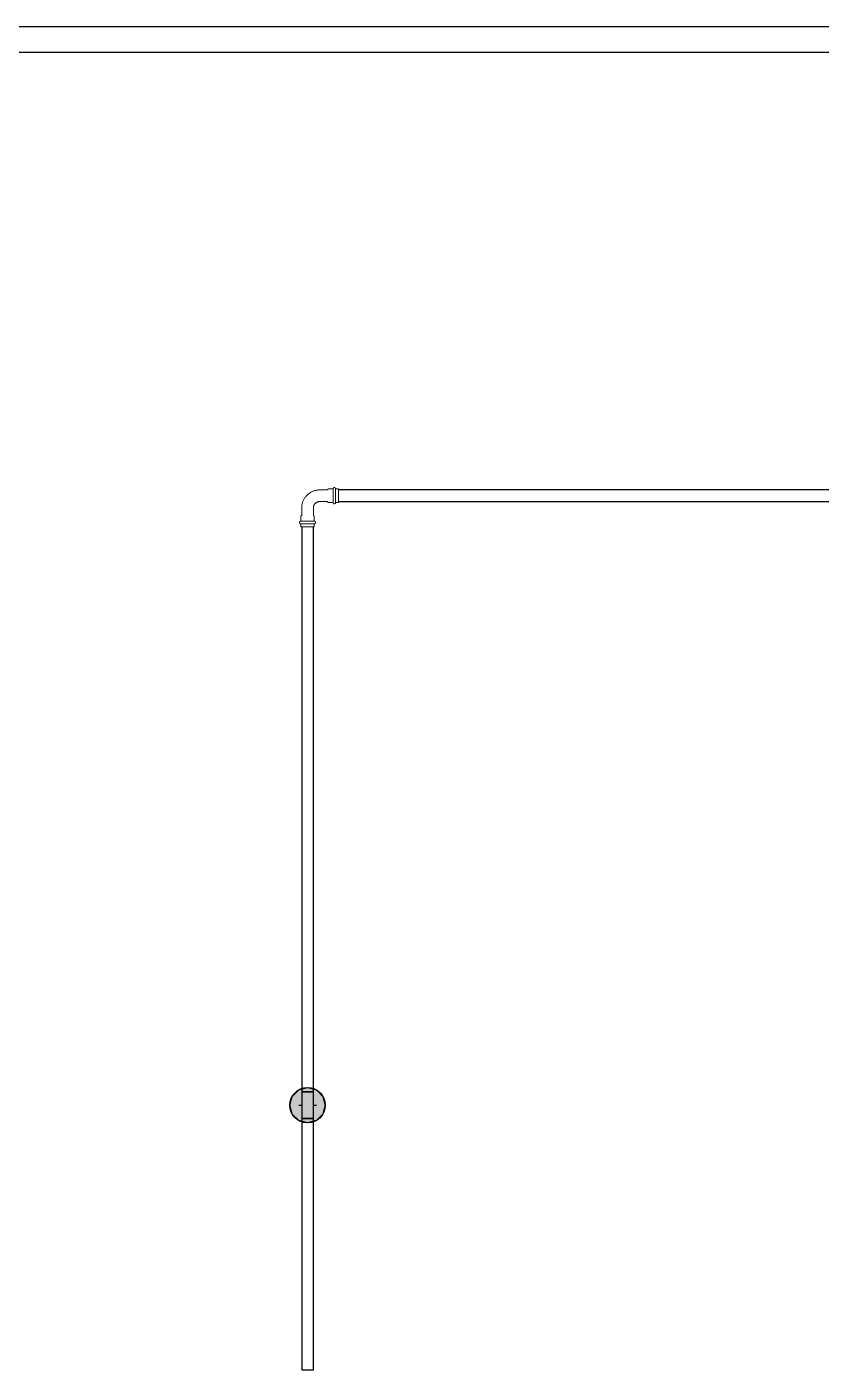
# Model space of a CAD drawing. Header units: inches. Extents: x -3327 to -1, y 8 to 1328.
# Drawn here: x -2099.4 to -2009.5, y 121.4 to 273.4 of the extents above; entities that cross this region are included whole.
import ezdxf

# ---------------------------------------------------------------- set-up
doc = ezdxf.new("R2010")
doc.units = ezdxf.units.IN
doc.header["$MEASUREMENT"] = 0
doc.layers.add('P-PIPE', color=3, linetype='Continuous', lineweight=9)
doc.layers.add('X - REF - FP', color=7, linetype='Continuous', true_color=0xb90000)

# ---------------------------------------------------------------- blocks, each defined once
blk = doc.blocks.new('Victaulic-VicPress316-Elbow 90-45deg Style P568_P571 - Standard-V1-SECOND LEVEL')
at = {"layer": 'P-PIPE'}
for p, q in [((-0.77, 3.52), (-0.77, 3.18)), ((0.77, 3.52), (-0.77, 3.52)), ((-0.77, 3.18), (0.77, 3.18)), ((0.77, 3.18), (0.77, 3.52)), ((-0.77, 2.89), (-0.77, 2.44)), ((-0.77, 2.89), (0.77, 2.89)), ((-0.66, 2.28), (-0.66, 1.39)), ((0.66, 1.39), (0.66, 2.28)), ((0.77, 2.44), (0.77, 2.89)), ((-3.18, 0.77), (-3.52, 0.77)), ((-3.52, 0.77), (-3.52, -0.77)), ((-3.18, -0.77), (-3.18, 0.77)), ((-2.44, 0.77), (-2.89, 0.77)), ((-2.89, -0.77), (-2.89, 0.77)), ((-1.39, 0.66), (-2.28, 0.66)), ((-3.52, -0.77), (-3.18, -0.77)), ((-2.89, -0.77), (-2.44, -0.77)), ((-2.28, -0.66), (-1.39, -0.66))]:
    blk.add_line(p, q, dxfattribs=at)
at = {"layer": 'P-PIPE', "flags": 128}
for points in [[(-0.77, 2.89), (-0.77, 2.89), (-0.78, 2.89), (-0.78, 2.89), (-0.79, 2.89), (-0.8, 2.89), (-0.8, 2.89), (-0.81, 2.9), (-0.81, 2.9), (-0.82, 2.9), (-0.82, 2.9), (-0.83, 2.9), (-0.83, 2.91), (-0.84, 2.91), (-0.84, 2.91), (-0.85, 2.92), (-0.85, 2.92), (-0.86, 2.92), (-0.86, 2.93), (-0.87, 2.93), (-0.87, 2.93), (-0.87, 2.94), (-0.88, 2.94), (-0.88, 2.95), (-0.89, 2.95), (-0.89, 2.96), (-0.89, 2.96), (-0.89, 2.97), (-0.9, 2.97), (-0.9, 2.98), (-0.9, 2.98), (-0.9, 2.99), (-0.91, 2.99), (-0.91, 3), (-0.91, 3.01), (-0.91, 3.01), (-0.91, 3.02), (-0.91, 3.02), (-0.91, 3.03), (-0.91, 3.03), (-0.91, 3.04), (-0.91, 3.05), (-0.91, 3.05), (-0.91, 3.06), (-0.91, 3.06), (-0.91, 3.07), (-0.91, 3.07), (-0.91, 3.08), (-0.9, 3.09), (-0.9, 3.09), (-0.9, 3.1), (-0.9, 3.1), (-0.89, 3.11), (-0.89, 3.11), (-0.89, 3.12), (-0.88, 3.12), (-0.88, 3.13), (-0.88, 3.13), (-0.87, 3.14), (-0.87, 3.14), (-0.86, 3.14), (-0.86, 3.15), (-0.86, 3.15), (-0.85, 3.15), (-0.85, 3.16), (-0.84, 3.16), (-0.84, 3.16), (-0.83, 3.17), (-0.83, 3.17), (-0.82, 3.17), (-0.82, 3.17), (-0.81, 3.17), (-0.8, 3.18), (-0.8, 3.18), (-0.79, 3.18), (-0.79, 3.18), (-0.78, 3.18), (-0.78, 3.18), (-0.77, 3.18), (-0.77, 3.18)], [(0.77, 3.18), (0.77, 3.18), (0.76, 3.18), (0.76, 3.18), (0.76, 3.18), (0.75, 3.18), (0.74, 3.18), (0.74, 3.18), (0.73, 3.18), (0.72, 3.18), (0.71, 3.18), (0.69, 3.18), (0.68, 3.18), (0.67, 3.18), (0.65, 3.18), (0.63, 3.18), (0.61, 3.18), (0.6, 3.18), (0.58, 3.18), (0.56, 3.18), (0.53, 3.18), (0.51, 3.18), (0.49, 3.18), (0.46, 3.18), (0.44, 3.18), (0.41, 3.18), (0.39, 3.18), (0.36, 3.18), (0.33, 3.18), (0.31, 3.18), (0.28, 3.18), (0.25, 3.18), (0.22, 3.18), (0.19, 3.18), (0.16, 3.18), (0.13, 3.18), (0.1, 3.18), (0.07, 3.18), (0.04, 3.18), (0.01, 3.18), (-0.02, 3.18), (-0.05, 3.18), (-0.08, 3.18), (-0.11, 3.18), (-0.14, 3.18), (-0.17, 3.18), (-0.2, 3.18), (-0.23, 3.18), (-0.26, 3.18), (-0.29, 3.18), (-0.32, 3.18), (-0.35, 3.18), (-0.37, 3.18), (-0.4, 3.18), (-0.43, 3.18), (-0.45, 3.18), (-0.48, 3.18), (-0.5, 3.18), (-0.52, 3.18), (-0.54, 3.18), (-0.57, 3.18), (-0.59, 3.18), (-0.6, 3.18), (-0.62, 3.18), (-0.64, 3.18), (-0.66, 3.18), (-0.67, 3.18), (-0.69, 3.18), (-0.7, 3.18), (-0.71, 3.18), (-0.72, 3.18), (-0.73, 3.18), (-0.74, 3.18), (-0.75, 3.18), (-0.75, 3.18), (-0.76, 3.18), (-0.76, 3.18), (-0.77, 3.18), (-0.77, 3.18), (-0.77, 3.18)], [(-0.77, 3.18), (-0.77, 3.18), (-0.76, 3.18), (-0.76, 3.18), (-0.76, 3.18), (-0.75, 3.18), (-0.74, 3.18), (-0.74, 3.18), (-0.73, 3.18)], [(0.72, 3.18), (0.73, 3.18), (0.74, 3.18), (0.75, 3.18), (0.75, 3.18), (0.76, 3.18), (0.76, 3.18), (0.77, 3.18), (0.77, 3.18), (0.77, 3.18)], [(0.77, 3.18), (0.77, 3.18), (0.78, 3.18), (0.78, 3.18), (0.79, 3.18), (0.8, 3.18), (0.8, 3.18), (0.81, 3.18), (0.81, 3.17), (0.82, 3.17), (0.82, 3.17), (0.83, 3.17), (0.83, 3.17), (0.84, 3.16), (0.84, 3.16), (0.85, 3.16), (0.85, 3.15), (0.86, 3.15), (0.86, 3.15), (0.87, 3.14), (0.87, 3.14), (0.87, 3.13), (0.88, 3.13), (0.88, 3.12), (0.89, 3.12), (0.89, 3.11), (0.89, 3.11), (0.89, 3.1), (0.9, 3.1), (0.9, 3.09), (0.9, 3.09), (0.9, 3.08), (0.91, 3.08), (0.91, 3.07), (0.91, 3.07), (0.91, 3.06), (0.91, 3.05), (0.91, 3.05), (0.91, 3.04), (0.91, 3.04), (0.91, 3.03), (0.91, 3.03), (0.91, 3.02), (0.91, 3.01), (0.91, 3.01), (0.91, 3), (0.91, 3), (0.91, 2.99), (0.9, 2.99), (0.9, 2.98), (0.9, 2.98), (0.9, 2.97), (0.89, 2.97), (0.89, 2.96), (0.89, 2.96), (0.88, 2.95), (0.88, 2.95), (0.88, 2.94), (0.87, 2.94), (0.87, 2.93), (0.86, 2.93), (0.86, 2.92), (0.86, 2.92), (0.85, 2.92), (0.85, 2.91), (0.84, 2.91), (0.84, 2.91), (0.83, 2.91), (0.83, 2.9), (0.82, 2.9), (0.82, 2.9), (0.81, 2.9), (0.8, 2.9), (0.8, 2.89), (0.79, 2.89), (0.79, 2.89), (0.78, 2.89), (0.78, 2.89), (0.77, 2.89), (0.77, 2.89)], [(-0.77, 2.89), (-0.77, 2.89), (-0.76, 2.89), (-0.76, 2.89), (-0.76, 2.89), (-0.75, 2.89), (-0.74, 2.89), (-0.74, 2.89), (-0.73, 2.89), (-0.72, 2.89), (-0.71, 2.89), (-0.69, 2.89), (-0.68, 2.89), (-0.67, 2.89), (-0.65, 2.89), (-0.63, 2.89), (-0.61, 2.89), (-0.6, 2.89), (-0.58, 2.89), (-0.56, 2.89), (-0.53, 2.89), (-0.51, 2.89), (-0.49, 2.89), (-0.46, 2.89), (-0.44, 2.89), (-0.41, 2.89), (-0.39, 2.89), (-0.36, 2.89), (-0.33, 2.89), (-0.31, 2.89), (-0.28, 2.89), (-0.25, 2.89), (-0.22, 2.89), (-0.19, 2.89), (-0.16, 2.89), (-0.13, 2.89), (-0.1, 2.89), (-0.07, 2.89), (-0.04, 2.89), (-0.01, 2.89), (0.02, 2.89), (0.05, 2.89), (0.08, 2.89), (0.11, 2.89), (0.14, 2.89), (0.17, 2.89), (0.2, 2.89), (0.23, 2.89), (0.26, 2.89), (0.29, 2.89), (0.32, 2.89), (0.35, 2.89), (0.37, 2.89), (0.4, 2.89), (0.43, 2.89), (0.45, 2.89), (0.48, 2.89), (0.5, 2.89), (0.52, 2.89), (0.54, 2.89), (0.57, 2.89), (0.59, 2.89), (0.6, 2.89), (0.62, 2.89), (0.64, 2.89), (0.66, 2.89), (0.67, 2.89), (0.69, 2.89), (0.7, 2.89), (0.71, 2.89), (0.72, 2.89), (0.73, 2.89), (0.74, 2.89), (0.75, 2.89), (0.75, 2.89), (0.76, 2.89), (0.76, 2.89), (0.77, 2.89), (0.77, 2.89), (0.77, 2.89)], [(-0.72, 2.89), (-0.73, 2.89), (-0.74, 2.89), (-0.75, 2.89), (-0.75, 2.89), (-0.76, 2.89), (-0.76, 2.89), (-0.77, 2.89), (-0.77, 2.89), (-0.77, 2.89)], [(-0.66, 2.22), (-0.67, 2.23), (-0.67, 2.23), (-0.68, 2.24), (-0.69, 2.25), (-0.7, 2.26), (-0.7, 2.27), (-0.71, 2.27), (-0.72, 2.28), (-0.72, 2.29), (-0.73, 2.3), (-0.73, 2.31), (-0.74, 2.32), (-0.74, 2.33), (-0.75, 2.34), (-0.75, 2.35), (-0.76, 2.36), (-0.76, 2.37), (-0.76, 2.38), (-0.76, 2.39), (-0.76, 2.4), (-0.77, 2.42), (-0.77, 2.43), (-0.77, 2.44), (-0.77, 2.44)], [(0.77, 2.44), (0.77, 2.43), (0.77, 2.42), (0.76, 2.41), (0.76, 2.4), (0.76, 2.38), (0.76, 2.37), (0.76, 2.36), (0.75, 2.35), (0.75, 2.34), (0.74, 2.33), (0.74, 2.32), (0.74, 2.31), (0.73, 2.3), (0.72, 2.29), (0.72, 2.29), (0.71, 2.28), (0.71, 2.27), (0.7, 2.26), (0.69, 2.25), (0.68, 2.24), (0.68, 2.24), (0.67, 2.23), (0.66, 2.22), (0.66, 2.22)], [(0.77, 2.89), (0.77, 2.89), (0.76, 2.89), (0.76, 2.89), (0.76, 2.89), (0.75, 2.89), (0.74, 2.89), (0.74, 2.89), (0.73, 2.89)], [(-3.18, 0.77), (-3.18, 0.77), (-3.18, 0.78), (-3.18, 0.78), (-3.18, 0.79), (-3.18, 0.8), (-3.18, 0.8), (-3.18, 0.81), (-3.17, 0.81), (-3.17, 0.82), (-3.17, 0.82), (-3.17, 0.83), (-3.17, 0.83), (-3.16, 0.84), (-3.16, 0.84), (-3.16, 0.85), (-3.15, 0.85), (-3.15, 0.86), (-3.15, 0.86), (-3.14, 0.87), (-3.14, 0.87), (-3.13, 0.87), (-3.13, 0.88), (-3.12, 0.88), (-3.12, 0.89), (-3.11, 0.89), (-3.11, 0.89), (-3.1, 0.89), (-3.1, 0.9), (-3.09, 0.9), (-3.09, 0.9), (-3.08, 0.9), (-3.08, 0.91), (-3.07, 0.91), (-3.07, 0.91), (-3.06, 0.91), (-3.05, 0.91), (-3.05, 0.91), (-3.04, 0.91), (-3.04, 0.91), (-3.03, 0.91), (-3.03, 0.91), (-3.02, 0.91), (-3.01, 0.91), (-3.01, 0.91), (-3, 0.91), (-3, 0.91), (-2.99, 0.91), (-2.99, 0.9), (-2.98, 0.9), (-2.98, 0.9), (-2.97, 0.9), (-2.97, 0.89), (-2.96, 0.89), (-2.96, 0.89), (-2.95, 0.88), (-2.95, 0.88), (-2.94, 0.88), (-2.94, 0.87), (-2.93, 0.87), (-2.93, 0.86), (-2.92, 0.86), (-2.92, 0.86), (-2.92, 0.85), (-2.91, 0.85), (-2.91, 0.84), (-2.91, 0.84), (-2.91, 0.83), (-2.9, 0.83), (-2.9, 0.82), (-2.9, 0.82), (-2.9, 0.81), (-2.9, 0.8), (-2.89, 0.8), (-2.89, 0.79), (-2.89, 0.79), (-2.89, 0.78), (-2.89, 0.78), (-2.89, 0.77), (-2.89, 0.77)], [(-3.18, 0.77), (-3.18, 0.77), (-3.18, 0.76), (-3.18, 0.76), (-3.18, 0.76), (-3.18, 0.75), (-3.18, 0.74), (-3.18, 0.74), (-3.18, 0.73), (-3.18, 0.72), (-3.18, 0.71), (-3.18, 0.69), (-3.18, 0.68), (-3.18, 0.67), (-3.18, 0.65), (-3.18, 0.63), (-3.18, 0.61), (-3.18, 0.6), (-3.18, 0.58), (-3.18, 0.56), (-3.18, 0.53), (-3.18, 0.51), (-3.18, 0.49), (-3.18, 0.46), (-3.18, 0.44), (-3.18, 0.41), (-3.18, 0.39), (-3.18, 0.36), (-3.18, 0.33), (-3.18, 0.31), (-3.18, 0.28), (-3.18, 0.25), (-3.18, 0.22), (-3.18, 0.19), (-3.18, 0.16), (-3.18, 0.13), (-3.18, 0.1), (-3.18, 0.07), (-3.18, 0.04), (-3.18, 0.01), (-3.18, -0.02), (-3.18, -0.05), (-3.18, -0.08), (-3.18, -0.11), (-3.18, -0.14), (-3.18, -0.17), (-3.18, -0.2), (-3.18, -0.23), (-3.18, -0.26), (-3.18, -0.29), (-3.18, -0.32), (-3.18, -0.35), (-3.18, -0.37), (-3.18, -0.4), (-3.18, -0.43), (-3.18, -0.45), (-3.18, -0.48), (-3.18, -0.5), (-3.18, -0.52), (-3.18, -0.54), (-3.18, -0.57), (-3.18, -0.59), (-3.18, -0.6), (-3.18, -0.62), (-3.18, -0.64), (-3.18, -0.66), (-3.18, -0.67), (-3.18, -0.69), (-3.18, -0.7), (-3.18, -0.71), (-3.18, -0.72), (-3.18, -0.73), (-3.18, -0.74), (-3.18, -0.75), (-3.18, -0.75), (-3.18, -0.76), (-3.18, -0.76), (-3.18, -0.77), (-3.18, -0.77), (-3.18, -0.77)], [(-3.18, 0.72), (-3.18, 0.73), (-3.18, 0.74), (-3.18, 0.75), (-3.18, 0.75), (-3.18, 0.76), (-3.18, 0.76), (-3.18, 0.77), (-3.18, 0.77), (-3.18, 0.77)], [(-2.89, -0.77), (-2.89, -0.77), (-2.89, -0.76), (-2.89, -0.76), (-2.89, -0.76), (-2.89, -0.75), (-2.89, -0.74), (-2.89, -0.74), (-2.89, -0.73), (-2.89, -0.72), (-2.89, -0.71), (-2.89, -0.69), (-2.89, -0.68), (-2.89, -0.67), (-2.89, -0.65), (-2.89, -0.63), (-2.89, -0.61), (-2.89, -0.6), (-2.89, -0.58), (-2.89, -0.56), (-2.89, -0.53), (-2.89, -0.51), (-2.89, -0.49), (-2.89, -0.46), (-2.89, -0.44), (-2.89, -0.41), (-2.89, -0.39), (-2.89, -0.36), (-2.89, -0.33), (-2.89, -0.31), (-2.89, -0.28), (-2.89, -0.25), (-2.89, -0.22), (-2.89, -0.19), (-2.89, -0.16), (-2.89, -0.13), (-2.89, -0.1), (-2.89, -0.07), (-2.89, -0.04), (-2.89, -0.01), (-2.89, 0.02), (-2.89, 0.05), (-2.89, 0.08), (-2.89, 0.11), (-2.89, 0.14), (-2.89, 0.17), (-2.89, 0.2), (-2.89, 0.23), (-2.89, 0.26), (-2.89, 0.29), (-2.89, 0.32), (-2.89, 0.35), (-2.89, 0.37), (-2.89, 0.4), (-2.89, 0.43), (-2.89, 0.45), (-2.89, 0.48), (-2.89, 0.5), (-2.89, 0.52), (-2.89, 0.54), (-2.89, 0.57), (-2.89, 0.59), (-2.89, 0.6), (-2.89, 0.62), (-2.89, 0.64), (-2.89, 0.66), (-2.89, 0.67), (-2.89, 0.69), (-2.89, 0.7), (-2.89, 0.71), (-2.89, 0.72), (-2.89, 0.73), (-2.89, 0.74), (-2.89, 0.75), (-2.89, 0.75), (-2.89, 0.76), (-2.89, 0.76), (-2.89, 0.77), (-2.89, 0.77), (-2.89, 0.77)], [(-2.89, 0.77), (-2.89, 0.77), (-2.89, 0.76), (-2.89, 0.76), (-2.89, 0.76), (-2.89, 0.75), (-2.89, 0.74), (-2.89, 0.74), (-2.89, 0.73)], [(-2.44, 0.77), (-2.43, 0.77), (-2.42, 0.77), (-2.41, 0.76), (-2.4, 0.76), (-2.38, 0.76), (-2.37, 0.76), (-2.36, 0.76), (-2.35, 0.75), (-2.34, 0.75), (-2.33, 0.74), (-2.32, 0.74), (-2.31, 0.74), (-2.3, 0.73), (-2.29, 0.72), (-2.29, 0.72), (-2.28, 0.71), (-2.27, 0.71), (-2.26, 0.7), (-2.25, 0.69), (-2.24, 0.68), (-2.24, 0.68), (-2.23, 0.67), (-2.22, 0.66), (-2.22, 0.66)], [(-0.66, 1.39), (-0.66, 1.36), (-0.66, 1.33), (-0.66, 1.3), (-0.67, 1.28), (-0.67, 1.25), (-0.68, 1.22), (-0.69, 1.19), (-0.69, 1.16), (-0.7, 1.13), (-0.72, 1.11), (-0.73, 1.08), (-0.74, 1.05), (-0.75, 1.03), (-0.77, 1), (-0.79, 0.98), (-0.8, 0.95), (-0.82, 0.93), (-0.84, 0.91), (-0.86, 0.89), (-0.88, 0.87), (-0.9, 0.85), (-0.92, 0.83), (-0.95, 0.81), (-0.97, 0.79), (-1, 0.77), (-1.02, 0.76), (-1.05, 0.74), (-1.07, 0.73), (-1.1, 0.72), (-1.13, 0.71), (-1.15, 0.7), (-1.18, 0.69), (-1.21, 0.68), (-1.24, 0.67), (-1.27, 0.67), (-1.3, 0.66), (-1.33, 0.66), (-1.36, 0.66), (-1.39, 0.66), (-1.39, 0.66)], [(-1.39, -0.66), (-1.31, -0.66), (-1.23, -0.65), (-1.15, -0.64), (-1.07, -0.63), (-0.99, -0.62), (-0.91, -0.6), (-0.83, -0.58), (-0.75, -0.55), (-0.67, -0.53), (-0.59, -0.5), (-0.52, -0.46), (-0.45, -0.43), (-0.37, -0.39), (-0.3, -0.34), (-0.24, -0.3), (-0.17, -0.25), (-0.1, -0.2), (-0.04, -0.15), (0.02, -0.09), (0.08, -0.04), (0.13, 0.02), (0.19, 0.09), (0.24, 0.15), (0.29, 0.22), (0.33, 0.29), (0.38, 0.35), (0.42, 0.43), (0.45, 0.5), (0.49, 0.57), (0.52, 0.65), (0.55, 0.73), (0.57, 0.81), (0.59, 0.88), (0.61, 0.96), (0.63, 1.04), (0.64, 1.13), (0.65, 1.21), (0.65, 1.29), (0.66, 1.37), (0.66, 1.39)], [(-3.18, -0.77), (-3.18, -0.77), (-3.18, -0.76), (-3.18, -0.76), (-3.18, -0.76), (-3.18, -0.75), (-3.18, -0.74), (-3.18, -0.74), (-3.18, -0.73)], [(-2.89, -0.77), (-2.89, -0.77), (-2.89, -0.78), (-2.89, -0.78), (-2.89, -0.79), (-2.89, -0.8), (-2.89, -0.8), (-2.9, -0.81), (-2.9, -0.81), (-2.9, -0.82), (-2.9, -0.82), (-2.9, -0.83), (-2.91, -0.83), (-2.91, -0.84), (-2.91, -0.84), (-2.92, -0.85), (-2.92, -0.85), (-2.92, -0.86), (-2.93, -0.86), (-2.93, -0.87), (-2.93, -0.87), (-2.94, -0.87), (-2.94, -0.88), (-2.95, -0.88), (-2.95, -0.89), (-2.96, -0.89), (-2.96, -0.89), (-2.97, -0.89), (-2.97, -0.9), (-2.98, -0.9), (-2.98, -0.9), (-2.99, -0.9), (-2.99, -0.91), (-3, -0.91), (-3.01, -0.91), (-3.01, -0.91), (-3.02, -0.91), (-3.02, -0.91), (-3.03, -0.91), (-3.03, -0.91), (-3.04, -0.91), (-3.05, -0.91), (-3.05, -0.91), (-3.06, -0.91), (-3.06, -0.91), (-3.07, -0.91), (-3.07, -0.91), (-3.08, -0.91), (-3.09, -0.9), (-3.09, -0.9), (-3.1, -0.9), (-3.1, -0.9), (-3.11, -0.89), (-3.11, -0.89), (-3.12, -0.89), (-3.12, -0.88), (-3.13, -0.88), (-3.13, -0.88), (-3.14, -0.87), (-3.14, -0.87), (-3.14, -0.86), (-3.15, -0.86), (-3.15, -0.86), (-3.15, -0.85), (-3.16, -0.85), (-3.16, -0.84), (-3.16, -0.84), (-3.17, -0.83), (-3.17, -0.83), (-3.17, -0.82), (-3.17, -0.82), (-3.17, -0.81), (-3.18, -0.8), (-3.18, -0.8), (-3.18, -0.79), (-3.18, -0.79), (-3.18, -0.78), (-3.18, -0.78), (-3.18, -0.77), (-3.18, -0.77)], [(-2.89, -0.72), (-2.89, -0.73), (-2.89, -0.74), (-2.89, -0.75), (-2.89, -0.75), (-2.89, -0.76), (-2.89, -0.76), (-2.89, -0.77), (-2.89, -0.77), (-2.89, -0.77)], [(-2.22, -0.66), (-2.23, -0.67), (-2.23, -0.67), (-2.24, -0.68), (-2.25, -0.69), (-2.26, -0.7), (-2.27, -0.7), (-2.27, -0.71), (-2.28, -0.72), (-2.29, -0.72), (-2.3, -0.73), (-2.31, -0.73), (-2.32, -0.74), (-2.33, -0.74), (-2.34, -0.75), (-2.35, -0.75), (-2.36, -0.76), (-2.37, -0.76), (-2.38, -0.76), (-2.39, -0.76), (-2.4, -0.76), (-2.42, -0.77), (-2.43, -0.77), (-2.44, -0.77), (-2.44, -0.77)]]:
    blk.add_lwpolyline(points, dxfattribs=at)

msp = doc.modelspace()

# ---------------------------------------------------------------- hatches: boundary and pattern name
at = {"layer": 'X - REF - FP'}
h = msp.add_hatch(color=256, dxfattribs=at)
edge = h.paths.add_edge_path(flags=0)
edge.add_arc((-2067.63, 151.36), 2, 0, 360)
msp.add_hatch(color=256, dxfattribs=at).paths.add_polyline_path([(-2067.63, 149.36), (-2068.63, 149.63), (-2069.36, 150.36), (-2069.63, 151.36), (-2069.36, 152.36), (-2068.63, 153.1), (-2067.63, 153.36), (-2066.63, 153.1), (-2065.89, 152.36), (-2065.63, 151.36), (-2065.89, 150.36), (-2066.63, 149.63)], flags=0)

# ---------------------------------------------------------------- linework, layer by layer
for p, q in [((-1971.62, 273.44), (-2286.63, 273.44)), ((-2286.63, 270.56), (-1971.62, 270.56)), ((-2006.12, 221.02), (-2064.11, 221.02)), ((-2064.11, 219.71), (-2006.12, 219.71)), ((-2068.28, 216.84), (-2068.28, 152.86)), ((-2066.97, 152.86), (-2066.97, 216.84)), ((-2069.63, 151.36), (-2069.36, 152.36)), ((-2069.36, 152.36), (-2068.63, 153.1)), ((-2068.63, 153.1), (-2067.63, 153.36)), ((-2068.28, 152.86), (-2068.28, 149.87)), ((-2068.28, 152.86), (-2068.26, 152.86)), ((-2066.97, 152.86), (-2068.28, 152.86)), ((-2068.26, 152.86), (-2068.19, 152.86)), ((-2068.19, 152.86), (-2068.09, 152.86)), ((-2068.09, 152.86), (-2067.95, 152.86)), ((-2067.95, 152.86), (-2067.8, 152.86)), ((-2067.8, 152.86), (-2067.63, 152.86)), ((-2067.63, 153.36), (-2066.63, 153.1)), ((-2067.63, 152.86), (-2067.45, 152.86)), ((-2067.45, 152.86), (-2067.3, 152.86)), ((-2067.3, 152.86), (-2067.16, 152.86)), ((-2067.16, 152.86), (-2067.06, 152.86)), ((-2067.06, 152.86), (-2066.99, 152.86)), ((-2066.99, 152.86), (-2066.97, 152.86)), ((-2066.97, 149.87), (-2066.97, 152.86)), ((-2066.63, 153.1), (-2065.89, 152.36)), ((-2065.89, 152.36), (-2065.63, 151.36)), ((-2069.36, 150.36), (-2069.63, 151.36)), ((-2068.63, 151.36), (-2068.28, 151.36)), ((-2066.97, 151.36), (-2066.63, 151.36)), ((-2065.63, 151.36), (-2065.89, 150.36)), ((-2068.63, 149.63), (-2069.36, 150.36)), ((-2067.63, 149.36), (-2068.63, 149.63)), ((-2068.28, 149.87), (-2068.28, 121.36)), ((-2068.28, 149.87), (-2066.97, 149.87)), ((-2068.26, 149.87), (-2068.28, 149.87)), ((-2068.19, 149.87), (-2068.26, 149.87)), ((-2068.09, 149.87), (-2068.19, 149.87)), ((-2067.95, 149.87), (-2068.09, 149.87)), ((-2067.8, 149.87), (-2067.95, 149.87)), ((-2067.63, 149.87), (-2067.8, 149.87)), ((-2066.63, 149.63), (-2067.63, 149.36)), ((-2067.45, 149.87), (-2067.63, 149.87)), ((-2067.3, 149.87), (-2067.45, 149.87)), ((-2067.16, 149.87), (-2067.3, 149.87)), ((-2067.06, 149.87), (-2067.16, 149.87)), ((-2066.99, 149.87), (-2067.06, 149.87)), ((-2066.97, 149.87), (-2066.99, 149.87)), ((-2066.97, 121.36), (-2066.97, 149.87)), ((-2065.89, 150.36), (-2066.63, 149.63)), ((-2066.97, 121.36), (-2068.28, 121.36))]:
    msp.add_line(p, q, dxfattribs=at)
msp.add_circle((-2067.63, 151.36), 2, dxfattribs=at)

# ---------------------------------------------------------------- block references
at = {"layer": 'X - REF - FP', "rotation": 180}
msp.add_blockref('Victaulic-VicPress316-Elbow 90-45deg Style P568_P571 - Standard-V1-SECOND LEVEL', (-2067.63, 220.36), dxfattribs=at)

doc.saveas('drawing.dxf')
